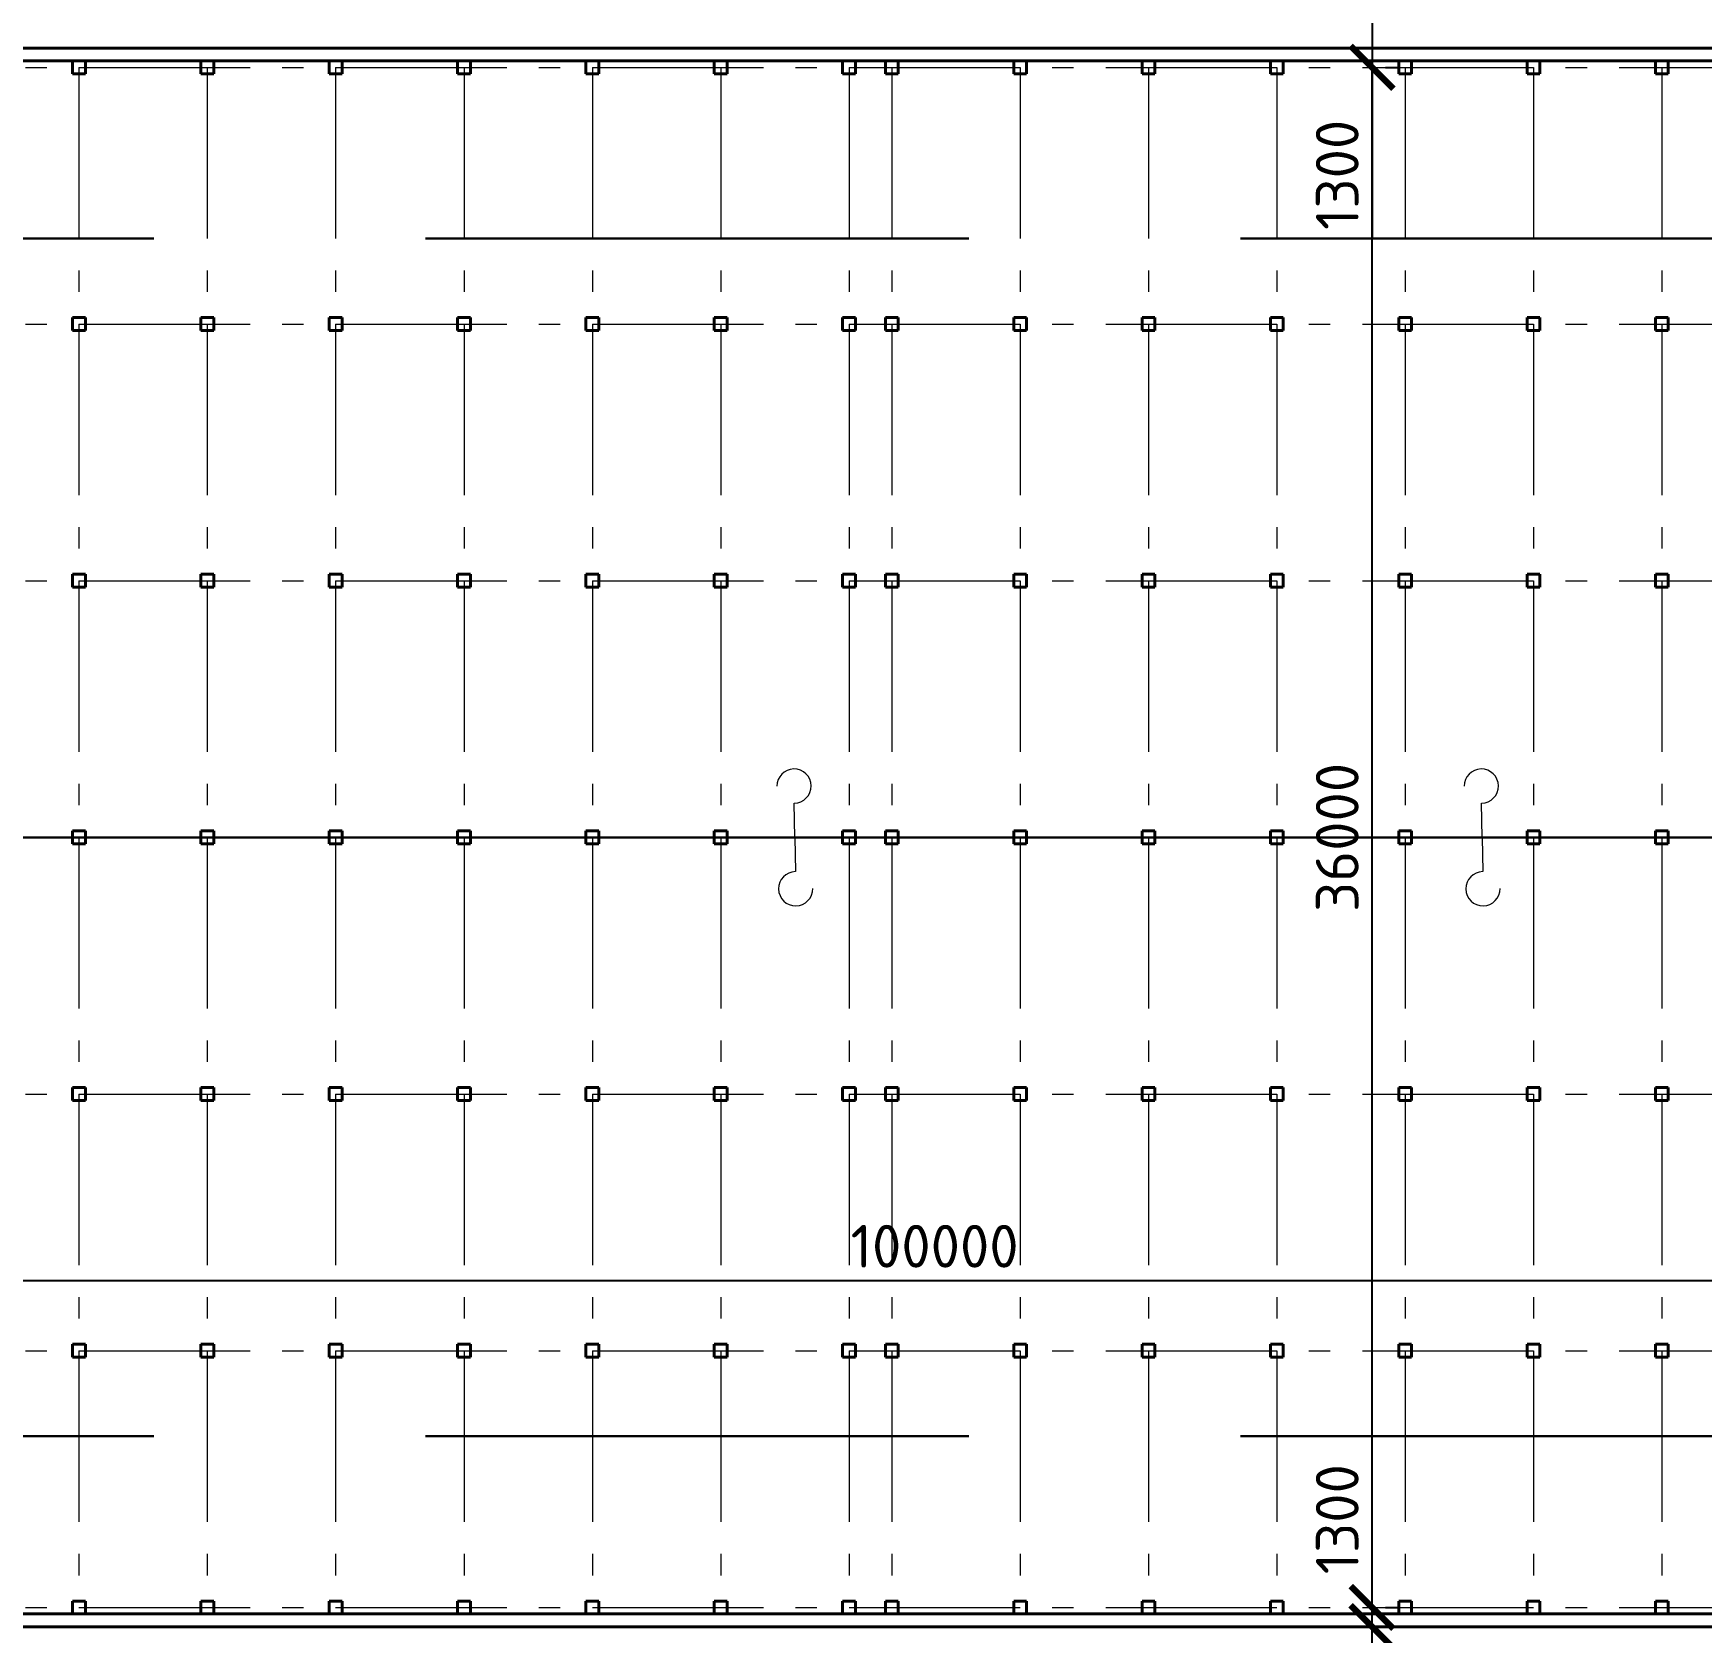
# Model space of a CAD drawing. Header units: millimetres. Extents: x -782 to 10910, y 3841 to 13237.
# Drawn here: x 7169.4 to 7247.3, y 7394.9 to 7469.6 of the extents above; entities that cross this region are included whole.
import ezdxf

# ---------------------------------------------------------------- set-up
doc = ezdxf.new("R2010")
doc.units = ezdxf.units.MM
for name, pattern in [('CENTER2', [28.575, 19.05, -3.175, 3.175, -3.175]), ('GOST2.303 6', [12, 8, -1.5, 1, -1.5]), ('штриховая2', [9.525, 6.35, -3.175])]:
    doc.linetypes.add(name, pattern=pattern)
doc.styles.add('2.5', font='isocpeur.ttf', dxfattribs={"height": 2})
doc.dimstyles.new('М500 стройгенп', dxfattribs={"dimtxt": 2, "dimasz": 2, "dimexe": 1.25, "dimexo": 0.625, "dimtad": 1, "dimlfac": 500, "dimtxsty": '2.5', "dimblk": 'ARCHTICK', "dimcen": 2.5, "dimadec": 0, "dimazin": 0, "dimtfac": 1, "dimtmove": 0, "dimatfit": 3, "dimfxl": 1, "dimarcsym": 0})
pattern_1 = [(50, (7700.4316, 2863.231), (4.5546167, -0.398477), [0.47625, -5.23875]), (355, (7700.4316, 2863.231), (-0.8810855, 4.776421), [0.381, -4.1910146]), (100.45144, (7700.811, 2863.198), (3.673531, 4.377944), [0.40475, -4.452256]), (46.1842, (7700.4316, 2864.501), (6.776976, -1.051058), [0.714375, -7.858125]), (96.63556, (7700.9964, 2864.4134), (5.935103, 6.185653), [0.607126, -6.67839]), (351.18415, (7700.4316, 2864.501), (5.935103, 6.185653), [0.571499, -6.286493]), (21, (7701.0666, 2864.1835), (3.7903598, -2.55663), [0.47625, -5.23875]), (326, (7701.0666, 2864.1835), (1.5450507, 4.604699), [0.381, -4.191]), (71.45144, (7701.3825, 2863.9704), (5.3354105, 2.0480692), [0.40475, -4.4522484]), (37.5, (7700.4316, 2863.231), (0.0772151, 2.11387597), [0, -4.1402, 0, -4.2545, 0, -4.206875]), (7.5, (7700.4316, 2863.231), (1.6704916, 2.5045144), [0, -2.4257, 0, -4.04495, 0, -1.603375]), (327.5, (7699.0156, 2863.231), (3.3897649, -0.1432186), [0, -1.5875, 0, -4.953, 0, -6.57225]), (317.5, (7698.3806, 2863.231), (3.7032295, 0.6356623), [0, -2.06375, 0, -3.2893, 0, -4.66725])]

# ---------------------------------------------------------------- blocks, each defined once
blk = doc.blocks.new('_ArchTick')
at = {"color": 0, "linetype": 'ByBlock', "const_width": 0.15}
blk.add_lwpolyline([(-0.5, -0.5), (0.5, 0.5)], dxfattribs=at)
blk = doc.blocks.new('*D289')
at = {"color": 0, "lineweight": -2, "transparency": 16777216}
for p, q in [((7231.935, 7395.138), (7231.935, 7403.188)), ((7231.935, 7392.426), (7231.935, 7395.138)), ((7232.56, 7395.138), (7233.185, 7395.138)), ((7232.56, 7392.426), (7233.185, 7392.426))]:
    blk.add_line(p, q, dxfattribs=at)
at = {"layer": 'Defpoints', "color": 0, "lineweight": 25, "transparency": 16777216}
for p in [(7231.935, 7395.138), (7231.935, 7395.138), (7231.935, 7392.426)]:
    blk.add_point(p, dxfattribs=at)
at = {"color": 0, "lineweight": -2, "transparency": 16777216, "xscale": 2, "yscale": 2, "zscale": 2}
for p, rotation in [((7231.935, 7395.138), 90), ((7231.935, 7392.426), 270)]:
    blk.add_blockref('_ArchTick', p, dxfattribs=dict(at, rotation=rotation))
at = {"color": 0, "lineweight": 20, "transparency": 16777216, "insert": (7230.31, 7400.163), "char_height": 2, "attachment_point": 5, "rotation": 90, "style": '2.5'}
blk.add_mtext('1300', dxfattribs=at)
blk = doc.blocks.new('*D290')
at = {"color": 0, "lineweight": -2, "transparency": 16777216}
for p, q in [((7231.935, 7396.038), (7231.935, 7468.038)), ((7232.56, 7468.038), (7233.185, 7468.038)), ((7232.56, 7396.038), (7233.185, 7396.038))]:
    blk.add_line(p, q, dxfattribs=at)
at = {"layer": 'Defpoints', "color": 0, "lineweight": 25, "transparency": 16777216}
for p in [(7231.935, 7468.038), (7231.935, 7468.038), (7231.935, 7396.038)]:
    blk.add_point(p, dxfattribs=at)
at = {"color": 0, "lineweight": -2, "transparency": 16777216, "xscale": 2, "yscale": 2, "zscale": 2}
for p, rotation in [((7231.935, 7468.038), 90), ((7231.935, 7396.038), 270)]:
    blk.add_blockref('_ArchTick', p, dxfattribs=dict(at, rotation=rotation))
at = {"color": 0, "lineweight": 20, "transparency": 16777216, "insert": (7230.31, 7432.038), "char_height": 2, "attachment_point": 5, "rotation": 90, "style": '2.5'}
blk.add_mtext('36000', dxfattribs=at)
blk = doc.blocks.new('*D264')
at = {"color": 0, "lineweight": -2, "transparency": 16777216}
for p, q in [((7231.935, 7471.638), (7231.935, 7468.038)), ((7232.56, 7471.638), (7233.185, 7471.638)), ((7231.935, 7468.038), (7231.935, 7459.988)), ((7232.56, 7468.038), (7233.185, 7468.038))]:
    blk.add_line(p, q, dxfattribs=at)
at = {"layer": 'Defpoints', "color": 0, "lineweight": 25, "transparency": 16777216}
for p in [(7231.935, 7471.638), (7231.935, 7468.038), (7231.935, 7468.038)]:
    blk.add_point(p, dxfattribs=at)
at = {"color": 0, "lineweight": -2, "transparency": 16777216, "xscale": 2, "yscale": 2, "zscale": 2}
for p, rotation in [((7231.935, 7471.638), 90), ((7231.935, 7468.038), 270)]:
    blk.add_blockref('_ArchTick', p, dxfattribs=dict(at, rotation=rotation))
at = {"color": 0, "lineweight": 20, "transparency": 16777216, "insert": (7230.31, 7463.013), "char_height": 2, "attachment_point": 5, "rotation": 90, "style": '2.5'}
blk.add_mtext('1300', dxfattribs=at)
blk = doc.blocks.new('*D298')
at = {"color": 0, "lineweight": -2, "transparency": 16777216}
for p, q in [((7111.486, 7411.925), (7111.486, 7412.55)), ((7311.486, 7411.925), (7311.486, 7412.55)), ((7311.486, 7411.3), (7111.486, 7411.3))]:
    blk.add_line(p, q, dxfattribs=at)
at = {"layer": 'Defpoints', "color": 0, "lineweight": 25, "transparency": 16777216}
for p in [(7111.486, 7411.3), (7111.486, 7411.3), (7311.486, 7411.3)]:
    blk.add_point(p, dxfattribs=at)
at = {"color": 0, "lineweight": -2, "transparency": 16777216, "xscale": 2, "yscale": 2, "zscale": 2, "rotation": 180}
blk.add_blockref('_ArchTick', (7111.486, 7411.3), dxfattribs=at)
at = {"color": 0, "lineweight": -2, "transparency": 16777216, "xscale": 2, "yscale": 2, "zscale": 2}
blk.add_blockref('_ArchTick', (7311.486, 7411.3), dxfattribs=at)
at = {"color": 0, "lineweight": 20, "transparency": 16777216, "insert": (7211.486, 7412.925), "char_height": 2, "attachment_point": 5, "style": '2.5'}
blk.add_mtext('100000', dxfattribs=at)

msp = doc.modelspace()

# ---------------------------------------------------------------- hatches: boundary and pattern name
at = {"lineweight": 25}
h = msp.add_hatch(dxfattribs=at)
h.set_pattern_fill('ANSI31', color=256)
h.set_pattern_definition([(45, (7700.4316, 2863.231), (-2.245064, 2.245064), [])])
h.paths.add_polyline_path([(7332.239982, 7327.038405), (7326.703297, 7327.038405), (7326.703297, 7320.038405), (7331.283022, 7320.038405)])
h.paths.add_polyline_path([(7304.592886, 7329.623728), (7304.906338, 7331.922209, -0.033531004), (7302.485539, 7334.038405), (7120.485539, 7334.038405, -0.033546474), (7118.063561, 7331.921309), (7118.37767, 7329.623657, -0.454591532), (7120.194385, 7328.038405), (7302.776693, 7328.038405, -0.454492205)])
h.paths.add_polyline_path([(7330.682975, 7548.284564), (7329.603499, 7548.391863, -0.097320235), (7321.432748, 7544.044975), (7091.688062, 7544.038439), (7090.592876, 7536.027341, -0.071737884), (7097.369484, 7537.038124), (7103.514977, 7537.067842, -0.164269753), (7118.063561, 7532.1555), (7118.37767, 7534.453152, -0.374956444), (7116.994391, 7536.038405, -1), (7120.194385, 7536.038405), (7302.776693, 7536.038405, -1), (7305.976688, 7536.038405, -0.381458001), (7304.557288, 7534.448632), (7304.875257, 7532.10143, -0.164703998), (7319.456102, 7537.038405), (7332.206459, 7537.038405)])
h.paths.add_polyline_path([(7096.734983, 7538.165963, -1), (7097.054983, 7538.165963, -1)], flags=16)
h.paths.add_polyline_path([(7304.557288, 7534.448632, -0.447745786), (7302.776693, 7536.038405), (7120.194385, 7536.038405, -0.454591532), (7118.37767, 7534.453152), (7118.063561, 7532.1555, -0.033546474), (7120.485539, 7530.038405), (7302.515459, 7530.038835, -0.032682346), (7304.875257, 7532.10143)])
h.paths.add_polyline_path([(7232.360334, 7535.440804), (7232.360334, 7542.040804), (7227.560334, 7542.040804), (7227.560334, 7535.440804)], flags=24)
h.paths.add_polyline_path([(7232.360334, 7528.092303), (7232.360334, 7534.692303), (7227.560334, 7534.692303), (7227.560334, 7528.092303)], flags=9)
h.paths.add_polyline_path([(7132.422693, 7528.363405), (7138.622693, 7528.363405), (7138.622693, 7533.163405), (7132.422693, 7533.163405)], flags=9)
at = {"lineweight": 20}
h = msp.add_hatch(dxfattribs=at)
h.set_pattern_fill('AR-CONC', color=256, scale=0.025)
h.set_pattern_definition(pattern_1)
h.paths.add_polyline_path([(7384.078177, 7327.038405), (7332.239982, 7327.038405), (7331.283022, 7320.038405), (7384.078177, 7320.038405)])
edge = h.paths.add_edge_path()
edge.add_line((7332.239982, 7327.038405), (7313.394499, 7327.038405))
edge.add_arc((7313.394499, 7339.038791), 12.000386, 223.86662461, 270, ccw=False)
edge.add_line((7304.742762, 7330.722739), (7304.592886, 7329.623728))
edge.add_arc((7304.376691, 7328.038405), 1.599997, 0, 82.23429528, ccw=False)
edge.add_arc((7304.376691, 7328.038405), 1.599997, -180, 0, ccw=False)
edge.add_line((7302.776693, 7328.038405), (7120.194385, 7328.038405))
edge.add_arc((7118.594388, 7328.038405), 1.599997, -180, 0, ccw=False)
edge.add_arc((7118.594388, 7328.038405), 1.599997, 97.78457087, 180, ccw=False)
edge.add_line((7118.37767, 7329.623657), (7118.227528, 7330.721919))
edge.add_arc((7109.57658, 7339.038791), 12.000386, 270, 316.12794469, ccw=False)
edge.add_line((7109.57658, 7327.038405), (7090.731097, 7327.038405))
edge.add_line((7090.731097, 7327.038405), (7091.688057, 7320.038405))
edge.add_line((7091.688057, 7320.038405), (7331.283022, 7320.038405))
edge.add_line((7331.283022, 7320.038405), (7332.239982, 7327.038405))
edge = h.paths.add_edge_path()
edge.add_arc((7313.394499, 7339.038791), 12.000386, 204.62550124, 223.86662461, ccw=False)
edge.add_line((7302.485539, 7334.038405), (7209.73779, 7334.038405))
edge.add_arc((7208.603897, 7334.431193), 1.199998, 199.10645728, 340.89354272, ccw=False)
edge.add_line((7207.470005, 7334.038405), (7120.485539, 7334.038405))
edge.add_arc((7109.57658, 7339.038791), 12.000386, 316.12794469, 335.37449876, ccw=False)
edge.add_line((7118.227528, 7330.721919), (7118.37767, 7329.623657))
edge.add_arc((7118.594388, 7328.038405), 1.599997, 0, 97.78457087, ccw=False)
edge.add_line((7120.194385, 7328.038405), (7302.776693, 7328.038405))
edge.add_arc((7304.376691, 7328.038405), 1.599997, 82.23429528, 180, ccw=False)
edge.add_line((7304.592886, 7329.623728), (7304.742762, 7330.722739))
edge = h.paths.add_edge_path()
edge.add_line((7331.25819, 7544.038405), (7091.688057, 7544.038405))
edge.add_line((7091.688057, 7544.038405), (7090.731097, 7537.038405))
edge.add_line((7090.731097, 7537.038405), (7109.57658, 7537.038405))
edge.add_arc((7109.57658, 7525.038018), 12.000386, 43.87205531, 90, ccw=False)
edge.add_line((7118.227528, 7533.35489), (7118.37767, 7534.453152))
edge.add_arc((7118.594388, 7536.038405), 1.599997, 180, 262.21542913, ccw=False)
edge.add_arc((7118.594388, 7536.038405), 1.599997, 0, 180, ccw=False)
edge.add_line((7120.194385, 7536.038405), (7302.776693, 7536.038405))
edge.add_arc((7304.376691, 7536.038405), 1.599997, 0, 180, ccw=False)
edge.add_arc((7304.376691, 7536.038405), 1.599997, -83.51900907, 0, ccw=False)
edge.add_line((7304.557288, 7534.448632), (7304.875257, 7532.10143))
edge.add_arc((7364.317017, 7439.347623), 110.1662, 117.53133097, 122.65399107, ccw=False)
edge.add_line((7313.394499, 7537.038405), (7332.206459, 7537.038405))
edge.add_line((7332.206459, 7537.038405), (7331.25819, 7544.038405))
edge = h.paths.add_edge_path()
edge.add_line((7091.688057, 7544.038405), (7082.437162, 7544.038405))
edge.add_line((7082.437162, 7544.038405), (7082.441275, 7536.645836))
edge.add_arc((7085.485539, 7525.038405), 12, 90, 104.69589657, ccw=False)
edge.add_line((7085.485539, 7537.038405), (7090.731097, 7537.038405))
edge.add_line((7090.731097, 7537.038405), (7091.688057, 7544.038405))
edge = h.paths.add_edge_path()
edge.add_line((7304.875257, 7532.10143), (7304.557288, 7534.448632))
edge.add_arc((7304.376691, 7536.038405), 1.599997, 180, 276.48099093, ccw=False)
edge.add_line((7302.776693, 7536.038405), (7120.194385, 7536.038405))
edge.add_arc((7118.594388, 7536.038405), 1.599997, -97.78457087, 0, ccw=False)
edge.add_line((7118.37767, 7534.453152), (7118.227528, 7533.35489))
edge.add_arc((7109.57658, 7525.038018), 12.000386, 24.62550124, 43.87205531, ccw=False)
edge.add_line((7120.485539, 7530.038405), (7205.095409, 7530.038405))
edge.add_arc((7205.681386, 7528.991206), 1.199998, 60.7700888, 119.2299112, ccw=False)
edge.add_line((7206.267363, 7530.038405), (7302.485539, 7530.038405))
edge.add_arc((7304.625807, 7529.974798), 2.141212, 83.30987815, 178.29773268, ccw=False)
h.paths.add_polyline_path([(7206.43408, 7529.323169), (7209.674074, 7529.323169), (7209.674074, 7530.038405), (7206.43408, 7530.038405)])
h.paths.add_polyline_path([(7332.206459, 7537.038405), (7384.078177, 7537.038405), (7384.078177, 7544.038405), (7331.25819, 7544.038405)])
edge = h.paths.add_edge_path()
edge.add_arc((7090.485539, 7520.038405), 24, 109.59180627, 180)
edge.add_line((7066.485539, 7520.038405), (7066.485539, 7344.038405))
edge.add_arc((7090.485539, 7344.038405), 24, 180, 270)
edge.add_line((7090.485539, 7320.038405), (7091.688057, 7320.038405))
edge.add_line((7091.688057, 7320.038405), (7090.731097, 7327.038405))
edge.add_line((7090.731097, 7327.038405), (7085.485539, 7327.038405))
edge.add_arc((7062.514977, 7316.067842), 25.455844, 25.52877937, 64.47122063)
edge.add_line((7073.485539, 7339.038405), (7073.485539, 7525.038405))
edge.add_arc((7085.485539, 7525.038405), 12, 104.69589657, 180, ccw=False)
edge.add_line((7082.441275, 7536.645836), (7082.437935, 7542.648935))
at = {"lineweight": 25}
h = msp.add_hatch(dxfattribs=at)
h.set_pattern_fill('AR-CONC', color=256, scale=0.025)
h.set_pattern_definition(pattern_1)
h.paths.add_polyline_path([(7116.994391, 7328.038405, -0.374956444), (7118.37767, 7329.623657), (7118.227528, 7330.721919, -0.204033738), (7109.57658, 7327.038405), (7097.485539, 7327.038405, -0.072953131), (7090.592876, 7328.049468), (7091.688057, 7320.038405), (7325.203297, 7320.038405), (7325.203297, 7327.038405), (7313.394499, 7327.038405, -0.077886135), (7309.723201, 7327.613781), (7305.971666, 7327.911731, -0.96113778), (7302.776693, 7328.038405), (7120.194385, 7328.038405, -1)])
h.paths.add_polyline_path([(7066.91693, 7412.104554), (7073.51693, 7412.104554), (7073.51693, 7416.904554), (7066.91693, 7416.904554)], flags=24)
h.paths.add_polyline_path([(7068.410539, 7342.937114), (7075.010539, 7342.937114), (7075.010539, 7347.737114), (7068.410539, 7347.737114)], flags=24)
h.paths.add_polyline_path([(7066.298578, 7464.074933), (7069.988572, 7464.074933), (7069.988572, 7468.394926), (7066.298578, 7468.394926)], flags=9)
h.paths.add_polyline_path([(7232.360334, 7321.136005), (7232.360334, 7327.736005), (7227.560334, 7327.736005), (7227.560334, 7321.136005)], flags=24)
edge = h.paths.add_edge_path()
edge.add_arc((7090.485539, 7520.038405), 24, 109.59160183, 180)
edge.add_line((7066.485539, 7520.038405), (7066.485539, 7344.038405))
edge.add_arc((7090.485539, 7344.038405), 24, 180, 270)
edge.add_line((7090.485539, 7320.038405), (7091.688057, 7320.038405))
edge.add_line((7091.688057, 7320.038405), (7090.731097, 7327.038405))
edge.add_line((7090.731097, 7327.038405), (7090.592876, 7328.049468))
edge.add_arc((7097.485539, 7351.038405), 24, 180, 253.30994122, ccw=False)
edge.add_line((7073.485539, 7351.038405), (7073.485539, 7525.038405))
edge.add_arc((7085.485539, 7525.038405), 12, 104.69537151, 180, ccw=False)
edge.add_line((7082.441382, 7536.645864), (7082.438016, 7542.648963))
at = {"lineweight": 20}
h = msp.add_hatch(dxfattribs=at)
h.set_pattern_fill('ANSI31', color=256, angle=90)
h.set_pattern_definition([(135, (4875.7906, 4237.0282), (-2.245064, -2.245064), [])])
h.paths.add_polyline_path([(7120.485539, 7334.038405, -0.084176912), (7118.227528, 7330.721919), (7118.37767, 7329.623657, -0.454591532), (7120.194385, 7328.038405), (7302.776693, 7328.038405, -0.454492205), (7304.592886, 7329.623728), (7304.742762, 7330.722739, -0.084153049), (7302.485539, 7334.038405), (7209.73779, 7334.038405, -0.71189231), (7207.470005, 7334.038405)])
h.paths.add_polyline_path([(7120.194385, 7536.038405, -0.454591532), (7118.37767, 7534.453152), (7118.227528, 7533.35489, -0.084176912), (7120.485539, 7530.038405), (7205.095409, 7530.038405, -0.260759243), (7206.267363, 7530.038405), (7302.485539, 7530.038405, -0.083164554), (7304.710176, 7533.320035), (7304.557288, 7534.448632, -0.447745786), (7302.776693, 7536.038405)])
h.paths.add_polyline_path([(7206.436463, 7529.383558), (7211.836463, 7529.383558), (7211.836463, 7534.183558), (7206.436463, 7534.183558)], flags=9)
h.paths.add_polyline_path([(7340.141114, 7528.737472), (7345.141114, 7528.737472), (7345.141114, 7533.537472), (7340.141114, 7533.537472)], flags=9)

# ---------------------------------------------------------------- linework, layer by layer
at = {"lineweight": 40}
for p, q in [((7312.385539, 7468.938405), (7111.185539, 7468.938405)), ((7311.785539, 7468.338405), (7111.185539, 7468.338405)), ((7171.785539, 7468.338405), (7171.185539, 7468.338405)), ((7171.185539, 7468.338405), (7171.185539, 7467.738405)), ((7171.185539, 7467.738405), (7171.785539, 7467.738405)), ((7171.785539, 7467.738405), (7171.785539, 7468.338405)), ((7177.785539, 7468.338405), (7177.185539, 7468.338405)), ((7177.185539, 7468.338405), (7177.185539, 7467.738405)), ((7177.185539, 7467.738405), (7177.785539, 7467.738405)), ((7177.785539, 7467.738405), (7177.785539, 7468.338405)), ((7183.785539, 7468.338405), (7183.185539, 7468.338405)), ((7183.185539, 7468.338405), (7183.185539, 7467.738405)), ((7183.185539, 7467.738405), (7183.785539, 7467.738405)), ((7183.785539, 7467.738405), (7183.785539, 7468.338405)), ((7189.785539, 7468.338405), (7189.185539, 7468.338405)), ((7189.185539, 7468.338405), (7189.185539, 7467.738405)), ((7189.185539, 7467.738405), (7189.785539, 7467.738405)), ((7189.785539, 7467.738405), (7189.785539, 7468.338405)), ((7195.785539, 7468.338405), (7195.185539, 7468.338405)), ((7195.185539, 7468.338405), (7195.185539, 7467.738405)), ((7195.185539, 7467.738405), (7195.785539, 7467.738405)), ((7195.785539, 7467.738405), (7195.785539, 7468.338405)), ((7201.785539, 7468.338405), (7201.185539, 7468.338405)), ((7201.185539, 7468.338405), (7201.185539, 7467.738405)), ((7201.185539, 7467.738405), (7201.785539, 7467.738405)), ((7201.785539, 7467.738405), (7201.785539, 7468.338405)), ((7207.785539, 7468.338405), (7207.185539, 7468.338405)), ((7207.185539, 7468.338405), (7207.185539, 7467.738405)), ((7207.185539, 7467.738405), (7207.785539, 7467.738405)), ((7207.785539, 7467.738405), (7207.785539, 7468.338405)), ((7209.785539, 7468.338405), (7209.185539, 7468.338405)), ((7209.185539, 7468.338405), (7209.185539, 7467.738405)), ((7209.185539, 7467.738405), (7209.785539, 7467.738405)), ((7209.785539, 7467.738405), (7209.785539, 7468.338405)), ((7215.785539, 7468.338405), (7215.185539, 7468.338405)), ((7215.185539, 7468.338405), (7215.185539, 7467.738405)), ((7215.185539, 7467.738405), (7215.785539, 7467.738405)), ((7215.785539, 7467.738405), (7215.785539, 7468.338405)), ((7221.785539, 7468.338405), (7221.185539, 7468.338405)), ((7221.185539, 7468.338405), (7221.185539, 7467.738405)), ((7221.185539, 7467.738405), (7221.785539, 7467.738405)), ((7221.785539, 7467.738405), (7221.785539, 7468.338405)), ((7227.785539, 7468.338405), (7227.185539, 7468.338405)), ((7227.185539, 7468.338405), (7227.185539, 7467.738405)), ((7227.185539, 7467.738405), (7227.785539, 7467.738405)), ((7227.785539, 7467.738405), (7227.785539, 7468.338405)), ((7233.785539, 7468.338405), (7233.185539, 7468.338405)), ((7233.185539, 7468.338405), (7233.185539, 7467.738405)), ((7233.185539, 7467.738405), (7233.785539, 7467.738405)), ((7233.785539, 7467.738405), (7233.785539, 7468.338405)), ((7239.785539, 7468.338405), (7239.185539, 7468.338405)), ((7239.185539, 7468.338405), (7239.185539, 7467.738405)), ((7239.185539, 7467.738405), (7239.785539, 7467.738405)), ((7239.785539, 7467.738405), (7239.785539, 7468.338405)), ((7245.785539, 7468.338405), (7245.185539, 7468.338405)), ((7245.185539, 7468.338405), (7245.185539, 7467.738405)), ((7245.185539, 7467.738405), (7245.785539, 7467.738405)), ((7245.785539, 7467.738405), (7245.785539, 7468.338405)), ((7171.785539, 7456.338405), (7171.185539, 7456.338405)), ((7171.185539, 7456.338405), (7171.185539, 7455.738405)), ((7171.785539, 7455.738405), (7171.785539, 7456.338405)), ((7177.785539, 7456.338405), (7177.185539, 7456.338405)), ((7177.185539, 7456.338405), (7177.185539, 7455.738405)), ((7177.785539, 7455.738405), (7177.785539, 7456.338405)), ((7183.785539, 7456.338405), (7183.185539, 7456.338405)), ((7183.185539, 7456.338405), (7183.185539, 7455.738405)), ((7183.785539, 7455.738405), (7183.785539, 7456.338405)), ((7189.785539, 7456.338405), (7189.185539, 7456.338405)), ((7189.185539, 7456.338405), (7189.185539, 7455.738405)), ((7189.785539, 7455.738405), (7189.785539, 7456.338405)), ((7195.785539, 7456.338405), (7195.185539, 7456.338405)), ((7195.185539, 7456.338405), (7195.185539, 7455.738405)), ((7195.785539, 7455.738405), (7195.785539, 7456.338405)), ((7201.785539, 7456.338405), (7201.185539, 7456.338405)), ((7201.185539, 7456.338405), (7201.185539, 7455.738405)), ((7201.785539, 7455.738405), (7201.785539, 7456.338405)), ((7207.785539, 7456.338405), (7207.185539, 7456.338405)), ((7207.185539, 7456.338405), (7207.185539, 7455.738405)), ((7207.785539, 7455.738405), (7207.785539, 7456.338405)), ((7209.785539, 7456.338405), (7209.185539, 7456.338405)), ((7209.185539, 7456.338405), (7209.185539, 7455.738405)), ((7209.785539, 7455.738405), (7209.785539, 7456.338405)), ((7215.785539, 7456.338405), (7215.185539, 7456.338405)), ((7215.185539, 7456.338405), (7215.185539, 7455.738405)), ((7215.785539, 7455.738405), (7215.785539, 7456.338405)), ((7221.785539, 7456.338405), (7221.185539, 7456.338405)), ((7221.185539, 7456.338405), (7221.185539, 7455.738405)), ((7221.785539, 7455.738405), (7221.785539, 7456.338405)), ((7227.785539, 7456.338405), (7227.185539, 7456.338405)), ((7227.185539, 7456.338405), (7227.185539, 7455.738405)), ((7227.785539, 7455.738405), (7227.785539, 7456.338405)), ((7233.785539, 7456.338405), (7233.185539, 7456.338405)), ((7233.185539, 7456.338405), (7233.185539, 7455.738405)), ((7233.785539, 7455.738405), (7233.785539, 7456.338405)), ((7239.785539, 7456.338405), (7239.185539, 7456.338405)), ((7239.185539, 7456.338405), (7239.185539, 7455.738405)), ((7239.785539, 7455.738405), (7239.785539, 7456.338405)), ((7245.785539, 7456.338405), (7245.185539, 7456.338405)), ((7245.185539, 7456.338405), (7245.185539, 7455.738405)), ((7245.785539, 7455.738405), (7245.785539, 7456.338405)), ((7171.185539, 7455.738405), (7171.785539, 7455.738405)), ((7177.185539, 7455.738405), (7177.785539, 7455.738405)), ((7183.185539, 7455.738405), (7183.785539, 7455.738405)), ((7189.185539, 7455.738405), (7189.785539, 7455.738405)), ((7195.185539, 7455.738405), (7195.785539, 7455.738405)), ((7201.185539, 7455.738405), (7201.785539, 7455.738405)), ((7207.185539, 7455.738405), (7207.785539, 7455.738405)), ((7209.185539, 7455.738405), (7209.785539, 7455.738405)), ((7215.185539, 7455.738405), (7215.785539, 7455.738405)), ((7221.185539, 7455.738405), (7221.785539, 7455.738405)), ((7227.185539, 7455.738405), (7227.785539, 7455.738405)), ((7233.185539, 7455.738405), (7233.785539, 7455.738405)), ((7239.185539, 7455.738405), (7239.785539, 7455.738405)), ((7245.185539, 7455.738405), (7245.785539, 7455.738405)), ((7171.785539, 7444.338405), (7171.185539, 7444.338405)), ((7171.185539, 7444.338405), (7171.185539, 7443.738405)), ((7171.785539, 7443.738405), (7171.785539, 7444.338405)), ((7177.785539, 7444.338405), (7177.185539, 7444.338405)), ((7177.185539, 7444.338405), (7177.185539, 7443.738405)), ((7177.785539, 7443.738405), (7177.785539, 7444.338405)), ((7183.785539, 7444.338405), (7183.185539, 7444.338405)), ((7183.185539, 7444.338405), (7183.185539, 7443.738405)), ((7183.785539, 7443.738405), (7183.785539, 7444.338405)), ((7189.785539, 7444.338405), (7189.185539, 7444.338405)), ((7189.185539, 7444.338405), (7189.185539, 7443.738405)), ((7189.785539, 7443.738405), (7189.785539, 7444.338405)), ((7195.785539, 7444.338405), (7195.185539, 7444.338405)), ((7195.185539, 7444.338405), (7195.185539, 7443.738405)), ((7195.785539, 7443.738405), (7195.785539, 7444.338405)), ((7201.785539, 7444.338405), (7201.185539, 7444.338405)), ((7201.185539, 7444.338405), (7201.185539, 7443.738405)), ((7201.785539, 7443.738405), (7201.785539, 7444.338405)), ((7207.785539, 7444.338405), (7207.185539, 7444.338405)), ((7207.185539, 7444.338405), (7207.185539, 7443.738405)), ((7207.785539, 7443.738405), (7207.785539, 7444.338405)), ((7209.785539, 7444.338405), (7209.185539, 7444.338405)), ((7209.185539, 7444.338405), (7209.185539, 7443.738405)), ((7209.785539, 7443.738405), (7209.785539, 7444.338405)), ((7215.785539, 7444.338405), (7215.185539, 7444.338405)), ((7215.185539, 7444.338405), (7215.185539, 7443.738405)), ((7215.785539, 7443.738405), (7215.785539, 7444.338405)), ((7221.785539, 7444.338405), (7221.185539, 7444.338405)), ((7221.185539, 7444.338405), (7221.185539, 7443.738405)), ((7221.785539, 7443.738405), (7221.785539, 7444.338405)), ((7227.785539, 7444.338405), (7227.185539, 7444.338405)), ((7227.185539, 7444.338405), (7227.185539, 7443.738405)), ((7227.785539, 7443.738405), (7227.785539, 7444.338405)), ((7233.785539, 7444.338405), (7233.185539, 7444.338405)), ((7233.185539, 7444.338405), (7233.185539, 7443.738405)), ((7233.785539, 7443.738405), (7233.785539, 7444.338405)), ((7239.785539, 7444.338405), (7239.185539, 7444.338405)), ((7239.185539, 7444.338405), (7239.185539, 7443.738405)), ((7239.785539, 7443.738405), (7239.785539, 7444.338405)), ((7245.785539, 7444.338405), (7245.185539, 7444.338405)), ((7245.185539, 7444.338405), (7245.185539, 7443.738405)), ((7245.785539, 7443.738405), (7245.785539, 7444.338405)), ((7171.185539, 7443.738405), (7171.785539, 7443.738405)), ((7177.185539, 7443.738405), (7177.785539, 7443.738405)), ((7183.185539, 7443.738405), (7183.785539, 7443.738405)), ((7189.185539, 7443.738405), (7189.785539, 7443.738405)), ((7195.185539, 7443.738405), (7195.785539, 7443.738405)), ((7201.185539, 7443.738405), (7201.785539, 7443.738405)), ((7207.185539, 7443.738405), (7207.785539, 7443.738405)), ((7209.185539, 7443.738405), (7209.785539, 7443.738405)), ((7215.185539, 7443.738405), (7215.785539, 7443.738405)), ((7221.185539, 7443.738405), (7221.785539, 7443.738405)), ((7227.185539, 7443.738405), (7227.785539, 7443.738405)), ((7233.185539, 7443.738405), (7233.785539, 7443.738405)), ((7239.185539, 7443.738405), (7239.785539, 7443.738405)), ((7245.185539, 7443.738405), (7245.785539, 7443.738405)), ((7171.785539, 7432.338405), (7171.185539, 7432.338405)), ((7171.185539, 7432.338405), (7171.185539, 7431.738405)), ((7171.785539, 7431.738405), (7171.785539, 7432.338405)), ((7177.785539, 7432.338405), (7177.185539, 7432.338405)), ((7177.185539, 7432.338405), (7177.185539, 7431.738405)), ((7177.785539, 7431.738405), (7177.785539, 7432.338405)), ((7183.785539, 7432.338405), (7183.185539, 7432.338405)), ((7183.185539, 7432.338405), (7183.185539, 7431.738405)), ((7183.785539, 7431.738405), (7183.785539, 7432.338405)), ((7189.785539, 7432.338405), (7189.185539, 7432.338405)), ((7189.185539, 7432.338405), (7189.185539, 7431.738405)), ((7189.785539, 7431.738405), (7189.785539, 7432.338405)), ((7195.785539, 7432.338405), (7195.185539, 7432.338405)), ((7195.185539, 7432.338405), (7195.185539, 7431.738405)), ((7195.785539, 7431.738405), (7195.785539, 7432.338405)), ((7201.785539, 7432.338405), (7201.185539, 7432.338405)), ((7201.185539, 7432.338405), (7201.185539, 7431.738405)), ((7201.785539, 7431.738405), (7201.785539, 7432.338405)), ((7207.785539, 7432.338405), (7207.185539, 7432.338405)), ((7207.185539, 7432.338405), (7207.185539, 7431.738405)), ((7207.785539, 7431.738405), (7207.785539, 7432.338405)), ((7209.785539, 7432.338405), (7209.185539, 7432.338405)), ((7209.185539, 7432.338405), (7209.185539, 7431.738405)), ((7209.785539, 7431.738405), (7209.785539, 7432.338405)), ((7215.785539, 7432.338405), (7215.185539, 7432.338405)), ((7215.185539, 7432.338405), (7215.185539, 7431.738405)), ((7215.785539, 7431.738405), (7215.785539, 7432.338405)), ((7221.785539, 7432.338405), (7221.185539, 7432.338405)), ((7221.185539, 7432.338405), (7221.185539, 7431.738405)), ((7221.785539, 7431.738405), (7221.785539, 7432.338405)), ((7227.785539, 7432.338405), (7227.185539, 7432.338405)), ((7227.185539, 7432.338405), (7227.185539, 7431.738405)), ((7227.785539, 7431.738405), (7227.785539, 7432.338405)), ((7233.785539, 7432.338405), (7233.185539, 7432.338405)), ((7233.185539, 7432.338405), (7233.185539, 7431.738405)), ((7233.785539, 7431.738405), (7233.785539, 7432.338405)), ((7239.785539, 7432.338405), (7239.185539, 7432.338405)), ((7239.185539, 7432.338405), (7239.185539, 7431.738405)), ((7239.785539, 7431.738405), (7239.785539, 7432.338405)), ((7245.785539, 7432.338405), (7245.185539, 7432.338405)), ((7245.185539, 7432.338405), (7245.185539, 7431.738405)), ((7245.785539, 7431.738405), (7245.785539, 7432.338405)), ((7171.185539, 7431.738405), (7171.785539, 7431.738405)), ((7177.185539, 7431.738405), (7177.785539, 7431.738405)), ((7183.185539, 7431.738405), (7183.785539, 7431.738405)), ((7189.185539, 7431.738405), (7189.785539, 7431.738405)), ((7195.185539, 7431.738405), (7195.785539, 7431.738405)), ((7201.185539, 7431.738405), (7201.785539, 7431.738405)), ((7207.185539, 7431.738405), (7207.785539, 7431.738405)), ((7209.185539, 7431.738405), (7209.785539, 7431.738405)), ((7215.185539, 7431.738405), (7215.785539, 7431.738405)), ((7221.185539, 7431.738405), (7221.785539, 7431.738405)), ((7227.185539, 7431.738405), (7227.785539, 7431.738405)), ((7233.185539, 7431.738405), (7233.785539, 7431.738405)), ((7239.185539, 7431.738405), (7239.785539, 7431.738405)), ((7245.185539, 7431.738405), (7245.785539, 7431.738405)), ((7171.785539, 7420.338405), (7171.185539, 7420.338405)), ((7171.185539, 7420.338405), (7171.185539, 7419.738405)), ((7171.785539, 7419.738405), (7171.785539, 7420.338405)), ((7177.785539, 7420.338405), (7177.185539, 7420.338405)), ((7177.185539, 7420.338405), (7177.185539, 7419.738405)), ((7177.785539, 7419.738405), (7177.785539, 7420.338405)), ((7183.785539, 7420.338405), (7183.185539, 7420.338405)), ((7183.185539, 7420.338405), (7183.185539, 7419.738405)), ((7183.785539, 7419.738405), (7183.785539, 7420.338405)), ((7189.785539, 7420.338405), (7189.185539, 7420.338405)), ((7189.185539, 7420.338405), (7189.185539, 7419.738405)), ((7189.785539, 7419.738405), (7189.785539, 7420.338405)), ((7195.785539, 7420.338405), (7195.185539, 7420.338405)), ((7195.185539, 7420.338405), (7195.185539, 7419.738405)), ((7195.785539, 7419.738405), (7195.785539, 7420.338405)), ((7201.785539, 7420.338405), (7201.185539, 7420.338405)), ((7201.185539, 7420.338405), (7201.185539, 7419.738405)), ((7201.785539, 7419.738405), (7201.785539, 7420.338405)), ((7207.785539, 7420.338405), (7207.185539, 7420.338405)), ((7207.185539, 7420.338405), (7207.185539, 7419.738405)), ((7207.785539, 7419.738405), (7207.785539, 7420.338405)), ((7209.785539, 7420.338405), (7209.185539, 7420.338405)), ((7209.185539, 7420.338405), (7209.185539, 7419.738405)), ((7209.785539, 7419.738405), (7209.785539, 7420.338405)), ((7215.785539, 7420.338405), (7215.185539, 7420.338405)), ((7215.185539, 7420.338405), (7215.185539, 7419.738405)), ((7215.785539, 7419.738405), (7215.785539, 7420.338405)), ((7221.785539, 7420.338405), (7221.185539, 7420.338405)), ((7221.185539, 7420.338405), (7221.185539, 7419.738405)), ((7221.785539, 7419.738405), (7221.785539, 7420.338405)), ((7227.785539, 7420.338405), (7227.185539, 7420.338405)), ((7227.185539, 7420.338405), (7227.185539, 7419.738405)), ((7227.785539, 7419.738405), (7227.785539, 7420.338405)), ((7233.785539, 7420.338405), (7233.185539, 7420.338405)), ((7233.185539, 7420.338405), (7233.185539, 7419.738405)), ((7233.785539, 7419.738405), (7233.785539, 7420.338405)), ((7239.785539, 7420.338405), (7239.185539, 7420.338405)), ((7239.185539, 7420.338405), (7239.185539, 7419.738405)), ((7239.785539, 7419.738405), (7239.785539, 7420.338405)), ((7245.785539, 7420.338405), (7245.185539, 7420.338405)), ((7245.185539, 7420.338405), (7245.185539, 7419.738405)), ((7245.785539, 7419.738405), (7245.785539, 7420.338405)), ((7171.185539, 7419.738405), (7171.785539, 7419.738405)), ((7177.185539, 7419.738405), (7177.785539, 7419.738405)), ((7183.185539, 7419.738405), (7183.785539, 7419.738405)), ((7189.185539, 7419.738405), (7189.785539, 7419.738405)), ((7195.185539, 7419.738405), (7195.785539, 7419.738405)), ((7201.185539, 7419.738405), (7201.785539, 7419.738405)), ((7207.185539, 7419.738405), (7207.785539, 7419.738405)), ((7209.185539, 7419.738405), (7209.785539, 7419.738405)), ((7215.185539, 7419.738405), (7215.785539, 7419.738405)), ((7221.185539, 7419.738405), (7221.785539, 7419.738405)), ((7227.185539, 7419.738405), (7227.785539, 7419.738405)), ((7233.185539, 7419.738405), (7233.785539, 7419.738405)), ((7239.185539, 7419.738405), (7239.785539, 7419.738405)), ((7245.185539, 7419.738405), (7245.785539, 7419.738405)), ((7171.785539, 7408.338405), (7171.185539, 7408.338405)), ((7171.185539, 7408.338405), (7171.185539, 7407.738405)), ((7171.185539, 7407.738405), (7171.785539, 7407.738405)), ((7171.785539, 7407.738405), (7171.785539, 7408.338405)), ((7177.785539, 7408.338405), (7177.185539, 7408.338405)), ((7177.185539, 7408.338405), (7177.185539, 7407.738405)), ((7177.185539, 7407.738405), (7177.785539, 7407.738405)), ((7177.785539, 7407.738405), (7177.785539, 7408.338405)), ((7183.785539, 7408.338405), (7183.185539, 7408.338405)), ((7183.185539, 7408.338405), (7183.185539, 7407.738405)), ((7183.185539, 7407.738405), (7183.785539, 7407.738405)), ((7183.785539, 7407.738405), (7183.785539, 7408.338405)), ((7189.785539, 7408.338405), (7189.185539, 7408.338405)), ((7189.185539, 7408.338405), (7189.185539, 7407.738405)), ((7189.185539, 7407.738405), (7189.785539, 7407.738405)), ((7189.785539, 7407.738405), (7189.785539, 7408.338405)), ((7195.785539, 7408.338405), (7195.185539, 7408.338405)), ((7195.185539, 7408.338405), (7195.185539, 7407.738405)), ((7195.185539, 7407.738405), (7195.785539, 7407.738405)), ((7195.785539, 7407.738405), (7195.785539, 7408.338405)), ((7201.785539, 7408.338405), (7201.185539, 7408.338405)), ((7201.185539, 7408.338405), (7201.185539, 7407.738405)), ((7201.185539, 7407.738405), (7201.785539, 7407.738405)), ((7201.785539, 7407.738405), (7201.785539, 7408.338405)), ((7207.785539, 7408.338405), (7207.185539, 7408.338405)), ((7207.185539, 7408.338405), (7207.185539, 7407.738405)), ((7207.185539, 7407.738405), (7207.785539, 7407.738405)), ((7207.785539, 7407.738405), (7207.785539, 7408.338405)), ((7209.785539, 7408.338405), (7209.185539, 7408.338405)), ((7209.185539, 7408.338405), (7209.185539, 7407.738405)), ((7209.185539, 7407.738405), (7209.785539, 7407.738405)), ((7209.785539, 7407.738405), (7209.785539, 7408.338405)), ((7215.785539, 7408.338405), (7215.185539, 7408.338405)), ((7215.185539, 7408.338405), (7215.185539, 7407.738405)), ((7215.185539, 7407.738405), (7215.785539, 7407.738405)), ((7215.785539, 7407.738405), (7215.785539, 7408.338405)), ((7221.785539, 7408.338405), (7221.185539, 7408.338405)), ((7221.185539, 7408.338405), (7221.185539, 7407.738405)), ((7221.185539, 7407.738405), (7221.785539, 7407.738405)), ((7221.785539, 7407.738405), (7221.785539, 7408.338405)), ((7227.785539, 7408.338405), (7227.185539, 7408.338405)), ((7227.185539, 7408.338405), (7227.185539, 7407.738405)), ((7227.185539, 7407.738405), (7227.785539, 7407.738405)), ((7227.785539, 7407.738405), (7227.785539, 7408.338405)), ((7233.785539, 7408.338405), (7233.185539, 7408.338405)), ((7233.185539, 7408.338405), (7233.185539, 7407.738405)), ((7233.185539, 7407.738405), (7233.785539, 7407.738405)), ((7233.785539, 7407.738405), (7233.785539, 7408.338405)), ((7239.785539, 7408.338405), (7239.185539, 7408.338405)), ((7239.185539, 7408.338405), (7239.185539, 7407.738405)), ((7239.185539, 7407.738405), (7239.785539, 7407.738405)), ((7239.785539, 7407.738405), (7239.785539, 7408.338405)), ((7245.785539, 7408.338405), (7245.185539, 7408.338405)), ((7245.185539, 7408.338405), (7245.185539, 7407.738405)), ((7245.185539, 7407.738405), (7245.785539, 7407.738405)), ((7245.785539, 7407.738405), (7245.785539, 7408.338405)), ((7171.785539, 7396.338405), (7171.185539, 7396.338405)), ((7171.185539, 7396.338405), (7171.185539, 7395.738405)), ((7171.785539, 7395.738405), (7171.785539, 7396.338405)), ((7177.785539, 7396.338405), (7177.185539, 7396.338405)), ((7177.185539, 7396.338405), (7177.185539, 7395.738405)), ((7177.785539, 7395.738405), (7177.785539, 7396.338405)), ((7183.785539, 7396.338405), (7183.185539, 7396.338405)), ((7183.185539, 7396.338405), (7183.185539, 7395.738405)), ((7183.785539, 7395.738405), (7183.785539, 7396.338405)), ((7189.785539, 7396.338405), (7189.185539, 7396.338405)), ((7189.185539, 7396.338405), (7189.185539, 7395.738405)), ((7189.785539, 7395.738405), (7189.785539, 7396.338405)), ((7195.785539, 7396.338405), (7195.185539, 7396.338405)), ((7195.185539, 7396.338405), (7195.185539, 7395.738405)), ((7195.785539, 7395.738405), (7195.785539, 7396.338405)), ((7201.785539, 7396.338405), (7201.185539, 7396.338405)), ((7201.185539, 7396.338405), (7201.185539, 7395.738405)), ((7201.785539, 7395.738405), (7201.785539, 7396.338405)), ((7207.785539, 7396.338405), (7207.185539, 7396.338405)), ((7207.185539, 7396.338405), (7207.185539, 7395.738405)), ((7207.785539, 7395.738405), (7207.785539, 7396.338405)), ((7209.785539, 7396.338405), (7209.185539, 7396.338405)), ((7209.185539, 7396.338405), (7209.185539, 7395.738405)), ((7209.785539, 7395.738405), (7209.785539, 7396.338405)), ((7215.785539, 7396.338405), (7215.185539, 7396.338405)), ((7215.185539, 7396.338405), (7215.185539, 7395.738405)), ((7215.785539, 7395.738405), (7215.785539, 7396.338405)), ((7221.785539, 7396.338405), (7221.185539, 7396.338405)), ((7221.185539, 7396.338405), (7221.185539, 7395.738405)), ((7221.785539, 7395.738405), (7221.785539, 7396.338405)), ((7227.785539, 7396.338405), (7227.185539, 7396.338405)), ((7227.185539, 7396.338405), (7227.185539, 7395.738405)), ((7227.785539, 7395.738405), (7227.785539, 7396.338405)), ((7233.785539, 7396.338405), (7233.185539, 7396.338405)), ((7233.185539, 7396.338405), (7233.185539, 7395.738405)), ((7233.785539, 7395.738405), (7233.785539, 7396.338405)), ((7239.785539, 7396.338405), (7239.185539, 7396.338405)), ((7239.185539, 7396.338405), (7239.185539, 7395.738405)), ((7239.785539, 7395.738405), (7239.785539, 7396.338405)), ((7245.785539, 7396.338405), (7245.185539, 7396.338405)), ((7245.185539, 7396.338405), (7245.185539, 7395.738405)), ((7245.785539, 7395.738405), (7245.785539, 7396.338405)), ((7110.585539, 7395.138405), (7311.785539, 7395.138405)), ((7111.185539, 7395.738405), (7311.785539, 7395.738405)), ((7171.185539, 7395.738405), (7171.785539, 7395.738405)), ((7177.185539, 7395.738405), (7177.785539, 7395.738405)), ((7183.185539, 7395.738405), (7183.785539, 7395.738405)), ((7189.185539, 7395.738405), (7189.785539, 7395.738405)), ((7195.185539, 7395.738405), (7195.785539, 7395.738405)), ((7201.185539, 7395.738405), (7201.785539, 7395.738405)), ((7207.185539, 7395.738405), (7207.785539, 7395.738405)), ((7209.185539, 7395.738405), (7209.785539, 7395.738405)), ((7215.185539, 7395.738405), (7215.785539, 7395.738405)), ((7221.185539, 7395.738405), (7221.785539, 7395.738405)), ((7227.185539, 7395.738405), (7227.785539, 7395.738405)), ((7233.185539, 7395.738405), (7233.785539, 7395.738405)), ((7239.185539, 7395.738405), (7239.785539, 7395.738405)), ((7245.185539, 7395.738405), (7245.785539, 7395.738405))]:
    msp.add_line(p, q, dxfattribs=at)
at = {"linetype": 'GOST2.303 6', "lineweight": 20}
for p, q in [((7111.485539, 7468.038405), (7311.485539, 7468.038405)), ((7171.485539, 7468.038405), (7171.485539, 7396.038405)), ((7177.485539, 7468.038405), (7177.485539, 7396.038405)), ((7183.485539, 7468.038405), (7183.485539, 7396.038405)), ((7189.485539, 7468.038405), (7189.485539, 7396.038405)), ((7195.485539, 7468.038405), (7195.485539, 7396.038405)), ((7201.485539, 7468.038405), (7201.485539, 7396.038405)), ((7207.485539, 7468.038405), (7207.485539, 7396.038405)), ((7209.485539, 7468.038405), (7209.485539, 7396.038405)), ((7215.485539, 7468.038405), (7215.485539, 7396.038405)), ((7221.485539, 7468.038405), (7221.485539, 7396.038405)), ((7227.485539, 7468.038405), (7227.485539, 7396.038405)), ((7233.485539, 7468.038405), (7233.485539, 7396.038405)), ((7239.485539, 7468.038405), (7239.485539, 7396.038405)), ((7245.485539, 7468.038405), (7245.485539, 7396.038405)), ((7111.485539, 7456.038405), (7311.485539, 7456.038405)), ((7111.485539, 7444.038405), (7311.485539, 7444.038405)), ((7111.485539, 7420.038405), (7311.485539, 7420.038405)), ((7111.485539, 7408.038405), (7311.485539, 7408.038405)), ((7111.485539, 7396.038405), (7311.485539, 7396.038405))]:
    msp.add_line(p, q, dxfattribs=at)
at = {"linetype": 'штриховая2', "lineweight": 30, "ltscale": 4}
for p, q in [((7111.485539, 7460.038405), (7311.485539, 7460.038405)), ((7111.485539, 7404.038405), (7311.485539, 7404.038405))]:
    msp.add_line(p, q, dxfattribs=at)
at = {"lineweight": 13}
for p, q in [((7204.951904, 7432.038405), (7204.926264, 7433.638196)), ((7237.083489, 7432.038405), (7237.057849, 7433.638196)), ((7204.951904, 7432.038405), (7204.977543, 7430.438613)), ((7237.083489, 7432.038405), (7237.109128, 7430.438613))]:
    msp.add_line(p, q, dxfattribs=at)
at = {"linetype": 'CENTER2', "lineweight": 30, "ltscale": 200}
msp.add_line((7111.485539, 7432.038405), (7311.485539, 7432.038405), dxfattribs=at)
at = {"lineweight": 13}
for centre, start, end in [((7204.913445, 7434.438092), 270.9181889, 180.9181889), ((7237.045029, 7434.438092), 270.9181889, 180.9181889), ((7204.990363, 7429.638717), 90.9181889, 0.9181889), ((7237.121948, 7429.638717), 90.9181889, 0.9181889)]:
    msp.add_arc(centre, 0.799999, start, end, dxfattribs=at)

# ---------------------------------------------------------------- dimensions: what is measured, and where the dimension line sits
at = {"lineweight": 20}
for base, p1, p2, angle, picture, middle in [((7231.935334, 7468.038405), (7231.935334, 7471.638405), (7231.935334, 7468.038405), 270, '*D264', (7230.310334, 7463.013405)), ((7231.935334, 7395.138405), (7231.935334, 7392.426349), (7231.935334, 7395.138405), 90, '*D289', (7230.310334, 7400.163405))]:
    dim = msp.add_linear_dim(base=base, p1=p1, p2=p2, angle=angle, text='1300', dimstyle='М500 стройгенп', dxfattribs=at)
    dim.commit()
    dim.dimension.update_dxf_attribs({"geometry": picture, "text_midpoint": middle})
dim = msp.add_linear_dim(base=(7231.935334, 7468.038405), p1=(7231.935334, 7396.038405), p2=(7231.935334, 7468.038405), angle=90, dimstyle='М500 стройгенп', dxfattribs=at)
dim.commit()
dim.dimension.update_dxf_attribs({"geometry": '*D290', "text_midpoint": (7230.310334, 7432.038405)})
dim = msp.add_linear_dim(base=(7111.485539, 7411.299773), p1=(7311.485539, 7411.299773), p2=(7111.485539, 7411.299773), dimstyle='М500 стройгенп', override={"dimtxt": 2}, dxfattribs=at)
dim.commit()
dim.dimension.update_dxf_attribs({"geometry": '*D298', "text_midpoint": (7211.485539, 7412.924773)})

doc.saveas('drawing.dxf')
